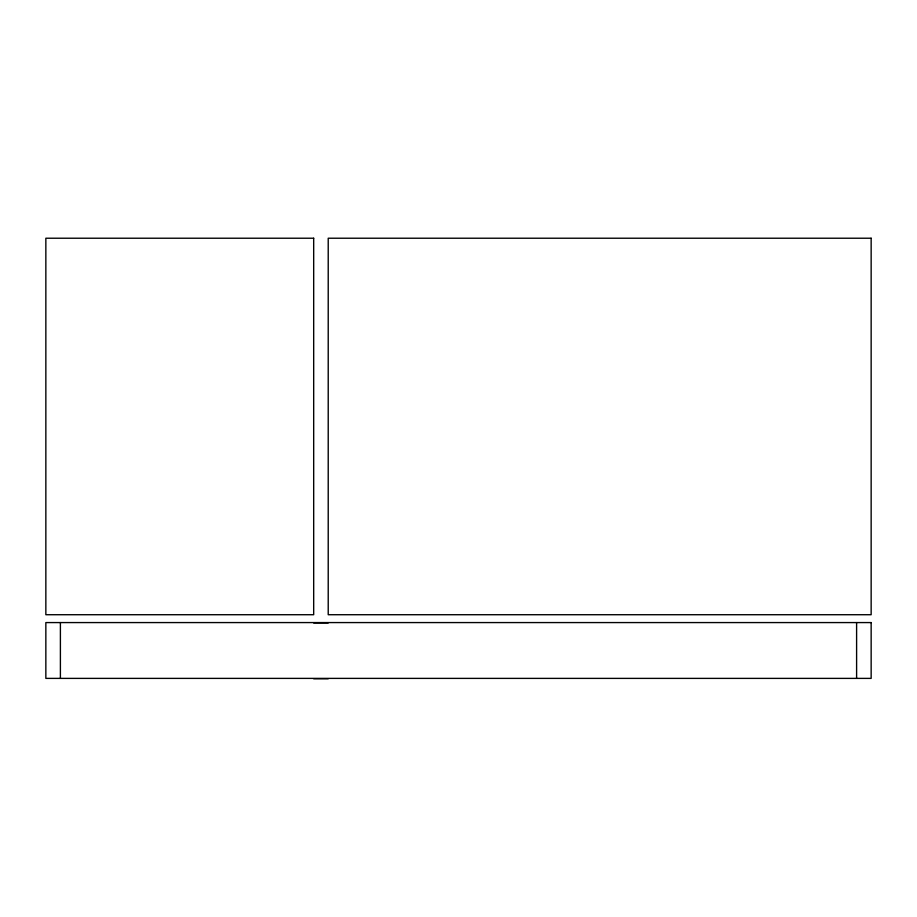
<?xml version="1.0" encoding="UTF-8"?>
<svg xmlns="http://www.w3.org/2000/svg" width="917" height="917" viewBox="0 0 917 917"><rect width="100%" height="100%" fill="white"/><g stroke="black" fill="none" stroke-linecap="round" stroke-linejoin="round"><path stroke-width="1.38" d="M313.683 622.975L328.217 622.975M313.683 678.775L328.217 678.775M856.604 622.574L856.604 678.385M60.396 622.574L60.396 678.385M313.683 238.225L45.85 238.225L45.85 614.722L313.683 614.722L313.683 238.225M871.15 238.225L328.217 238.225L328.217 614.722L871.15 614.722L871.15 238.225M871.15 622.574L45.85 622.574L45.85 678.385L871.15 678.385L871.15 622.574"/></g></svg>
